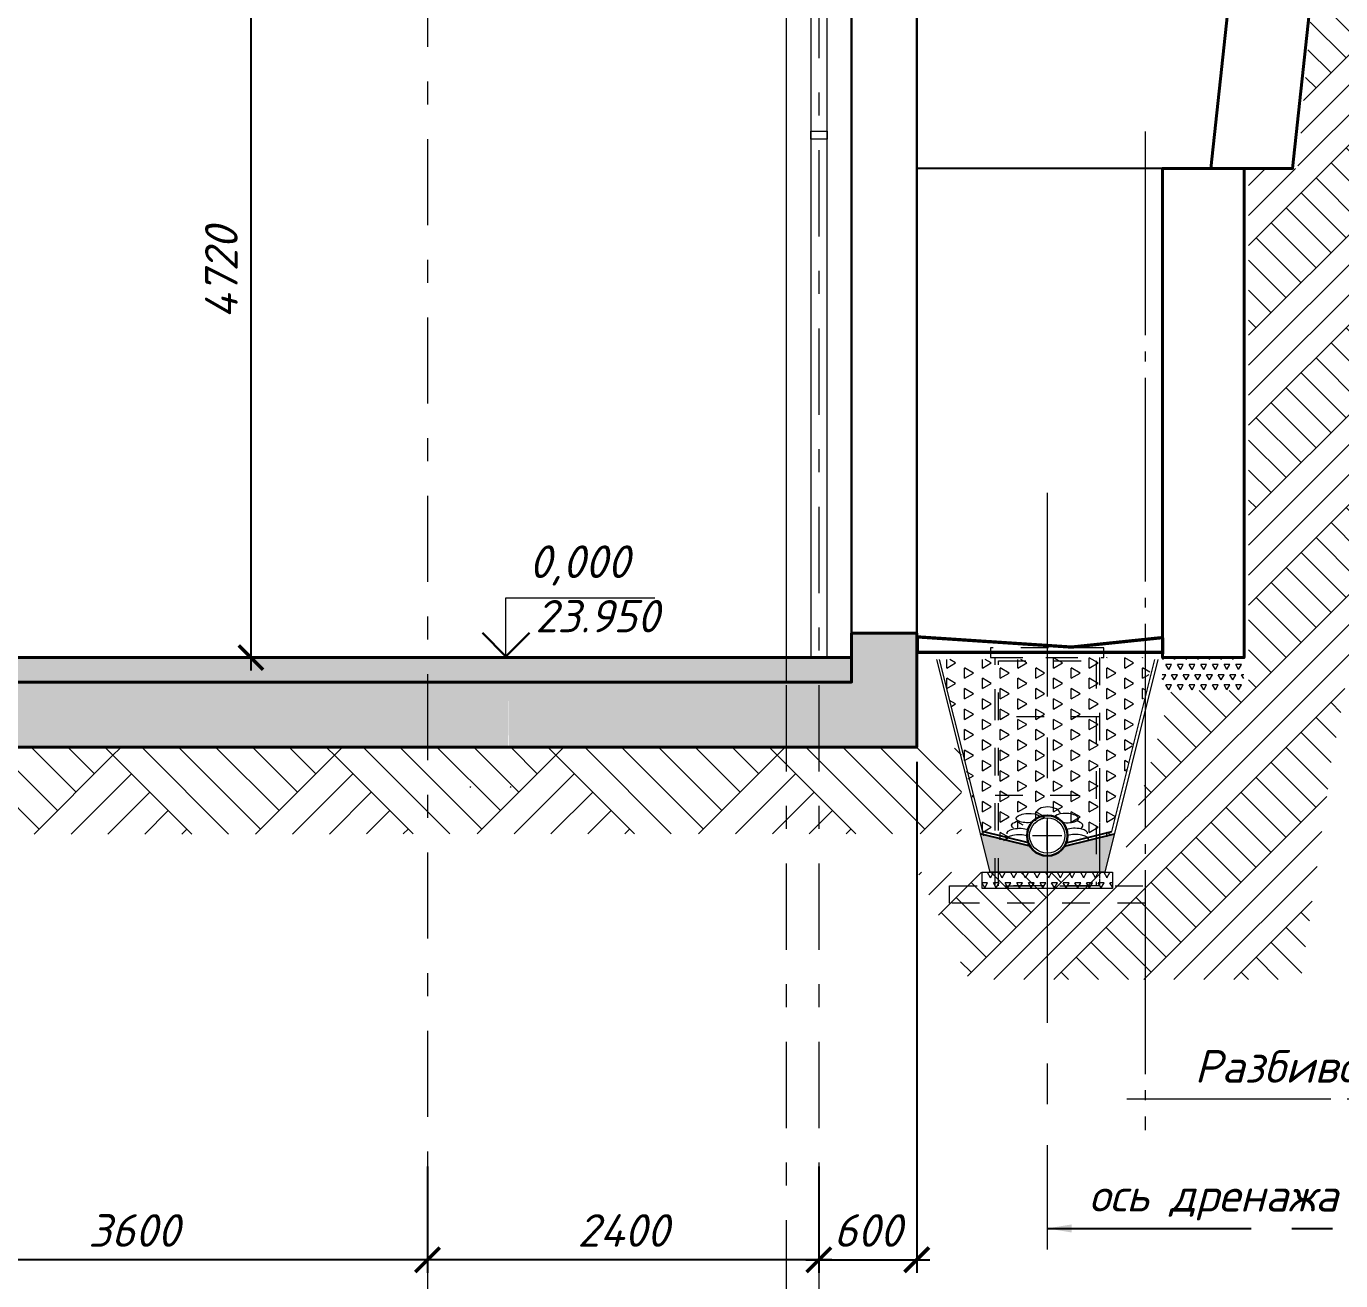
# Model space of a CAD drawing. Header units: millimetres. Extents: x -6419137 to 687965, y -598396 to 179722.
# Drawn here: x 608038 to 616098, y 78258 to 85951 of the extents above; entities that cross this region are included whole.
import ezdxf

# ---------------------------------------------------------------- set-up
doc = ezdxf.new("R2010")
doc.units = ezdxf.units.MM
doc.header["$MEASUREMENT"] = 0
for name, pattern in [('CENTER', [2, 1.25, -0.25, 0.25, -0.25]), ('Dashed', [564.444447, 282.222223, -282.222223]), ('Double Dashed copy', [3020, 2500, -200, 120, -200]), ('Штрихштриховая', [10936.110735, 5291.666508, -2116.666555, 1411.111116, -2116.666555])]:
    doc.linetypes.add(name, pattern=pattern)
for name, color, linetype in [('jnhf', 7, 'Continuous'), ('крыша', 7, 'Continuous'), ('размеры', 7, 'Continuous'), ('чертеж', 7, 'Continuous')]:
    doc.layers.add(name, color=color, linetype=linetype)
doc.layers.add('Конструкции', color=7, linetype='Continuous', lineweight=5, true_color=0x0000e6)
for name, color, linetype, lineweight in [('оси_Ном._пера__96', 7, 'Continuous', 5), ('перекрытие_Ном._пера__96', 7, 'Continuous', 13), ('перекрытие_Ном._пера__99', 7, 'Continuous', 40), ('подп стены Инжзащита_Ном._пера__96', 7, 'Continuous', 13), ('подп стены Инжзащита_Ном._пера__97', 7, 'Continuous', 20), ('подп стены Инжзащита_Ном._пера__99', 7, 'Continuous', 40), ('стены02_Ном._пера__99', 7, 'Continuous', 40), ('чертеж_Ном._пера__91', 250, 'Continuous', 5), ('чертеж_Ном._пера__96', 7, 'Continuous', 13), ('чертеж_Ном._пера__98', 7, 'Continuous', 35), ('штриховка_Ном._пера__96', 7, 'Continuous', 13)]:
    doc.layers.add(name, color=color, linetype=linetype, lineweight=lineweight)
doc.styles.get("Standard").update_dxf_attribs({"font": 'isocpeui.ttf'})
doc.dimstyles.get("Standard").update_dxf_attribs({"dimtxt": 150, "dimasz": 100, "dimexe": 100, "dimexo": 100, "dimgap": 80, "dimtad": 1, "dimtoh": 1, "dimdec": 0, "dimzin": 0, "dimdsep": 46, "dimtxsty": 'Standard', "dimblk": 'ARCHTICK', "dimblk2": 'ARCHTICK', "dimcen": 0.09, "dimdle": 100, "dimadec": 0, "dimazin": 0, "dimtfac": 1, "dimtdec": 0, "dimtofl": 0, "dimtmove": 0, "dimatfit": 3, "dimfxl": 1, "dimtolj": 1, "dimtzin": 0, "dimarcsym": 0})
doc.dimstyles.new('STEP', dxfattribs={"dimtxt": 200, "dimasz": 150, "dimexe": 80, "dimexo": 80, "dimgap": 80, "dimtad": 1, "dimdec": 0, "dimzin": 0, "dimdsep": 46, "dimtxsty": 'Standard', "dimblk": 'ARCHTICK', "dimcen": 150, "dimdle": 80, "dimadec": 0, "dimazin": 0, "dimtfac": 1, "dimtdec": 0, "dimtofl": 0, "dimtmove": 1, "dimatfit": 3, "dimfxl": 1, "dimtolj": 1, "dimtzin": 0, "dimarcsym": 0})
pattern_1 = [(90, (655375.12, 192920.41), (109.14395, 63.014304), [63.014304, -63.014304]), (30, (655375.12, 192920.41), (-109.143964, 63.014282), [63.014304, -63.014304]), (150, (655429.69, 192951.92), (-1.3e-05, 126.028586), [63.014304, -63.014304])]

# ---------------------------------------------------------------- blocks, each defined once
blk = doc.blocks.new('A$C5AFB0D83')
at = {"layer": 'чертеж', "color": 1, "linetype": 'Dashed', "lineweight": 20, "ltscale": 0.6}
for points in [[(-456.2, 1035.9), (237.6, 1035.9), (237.6, 1096.2), (-456.2, 1096.2)], [(-428.7, 1035.9), (211.3, 1035.9), (211.3, -364), (-428.7, -364)], [(211.3, 672.8), (-428.7, 672.8), (-428.7, 1035.9), (211.3, 1035.9)], [(-408.7, 1015.9), (191.3, 1015.9), (191.3, -364), (-408.7, -364)], [(211.3, -364), (-428.7, -364), (-428.7, 193.1), (211.3, 193.1)], [(-708.7, -364), (491.3, -364), (491.3, -469.9), (-708.7, -469.9)]]:
    blk.add_lwpolyline(points, close=True, dxfattribs=at)
blk = doc.blocks.new('A$C75B94F84')
at = {"layer": 'штриховка_Ном._пера__96', "linetype": 'Continuous'}
h = blk.add_hatch(dxfattribs=at)
h.set_pattern_fill('TRIANG_0002', color=256, scale=0.88209, style=0, pattern_type=2)
h.set_pattern_definition(pattern_1)
h.paths.add_polyline_path([(-694.2, 381.9), (-34.1, 381.9), (-34.1, -599.7), (-85.1, -602.4), (-162.5, -625.7), (-204.9, -644.8), (-256.3, -696.8), (-268.2, -732.5), (-268.5, -733), (-268.8, -733.5), (-269.2, -734), (-269.5, -734.5), (-269.8, -735), (-269.9, -735), (-435.8, -700.4)])
h = blk.add_hatch(dxfattribs=at)
h.set_pattern_fill('TRIANG_0002', color=256, scale=0.88209, style=0, pattern_type=2)
h.set_pattern_definition(pattern_1)
h.paths.add_polyline_path([(615.9, 393.2), (355.7, -700.4), (186.5, -734.6), (128, -658.9), (127.6, -658.3), (127.2, -657.8), (126.7, -657.3), (126.2, -656.7), (125.7, -656.2), (125.1, -655.7), (124.6, -655.2), (124, -654.7), (123.3, -654.2), (122.7, -653.7), (122, -653.2), (121.4, -652.7), (120.6, -652.2), (119.9, -651.7), (119.2, -651.2), (118.4, -650.7), (117.6, -650.3), (116.8, -649.8), (115.9, -649.3), (115, -648.9), (114.2, -648.4), (113.3, -648), (112.3, -647.5), (111.4, -647.1), (110.4, -646.7), (109.4, -646.3), (108.4, -645.8), (107.4, -645.4), (106.4, -645), (105.3, -644.6), (104.3, -644.3), (103.2, -643.9), (48.9, -611.2), (-3.5, -598.1), (-34.1, -599.7), (-44.2, 393.2)])
h = blk.add_hatch(color=9, dxfattribs=at)
edge = h.paths.add_edge_path()
edge.add_line((-387, -922.6), (-34.1, -922.6))
edge.add_line((-34.1, -922.6), (-34.1, -822.6))
edge.add_arc((-34.1, -698.4), 124.2, 211.11858, 270, ccw=False)
edge.add_line((-140.4, -762.6), (-445.7, -687.5))
edge.add_line((-445.7, -687.5), (-387, -922.6))
h = blk.add_hatch(color=9, dxfattribs=at)
edge = h.paths.add_edge_path()
edge.add_line((318.7, -922.6), (-34.1, -922.6))
edge.add_line((-34.1, -922.6), (-34.1, -822.6))
edge.add_arc((-34.1, -698.4), 124.2, 270, 328.88142)
edge.add_line((72.2, -762.6), (377.5, -687.5))
edge.add_line((377.5, -687.5), (318.7, -922.6))
h = blk.add_hatch(dxfattribs=at)
h.set_pattern_fill('TRIANG_0002', color=256, style=0, pattern_type=2)
h.set_pattern_definition([(120, (741787.89, 217021.63), (35.718737, 61.8666824), [35.71875, -35.71875]), (60, (741787.89, 217021.63), (71.437487, 7.4e-06), [35.71875, -35.71875]), (180, (741805.747, 217052.566), (-35.71875, 61.866675), [35.71875, -35.71875])])
h.paths.add_polyline_path([(365.9, -922.6), (365.9, -1022.6), (-434.1, -1022.6), (-434.1, -922.6)])
for points in [[(-139.6, -764), (-445.7, -687.5)], [(-150.1, -742.8), (-430.9, -672.6)], [(71.3, -764), (377.5, -687.5)], [(81.9, -742.8), (362.6, -672.6)]]:
    blk.add_lwpolyline(points)
at = {"layer": 'подп стены Инжзащита_Ном._пера__97', "linetype": 'Continuous'}
for p, q in [((-713, 381.3), (-387, -922.6)), ((-423.9, -700.4), (-694.2, 381.3)), ((644.7, 381.3), (318.7, -922.6)), ((362.6, -672.6), (625.9, 381.3)), ((318.7, -922.6), (-387, -922.6))]:
    blk.add_line(p, q, dxfattribs=at)
at = {"layer": 'подп стены Инжзащита_Ном._пера__97', "linetype": 'Continuous', "flags": 128}
blk.add_lwpolyline([(-434.1, -922.6), (365.9, -922.6), (365.9, -1022.6), (-434.1, -1022.6)], close=True, dxfattribs=at)
at = {"layer": 'подп стены Инжзащита_Ном._пера__97', "linetype": 'Continuous', "extrusion": (0, 0, -1)}
blk.add_ellipse((-151.7, -590.8), major_axis=(-73, -3.3), ratio=0.38892, start_param=4.394692, end_param=9.38902, dxfattribs=at)
at = {"layer": 'чертеж_Ном._пера__96', "color": 1}
for p, q in [((-34.1, -788.4), (-34.1, -608.4)), ((-124.1, -698.4), (55.9, -698.4))]:
    blk.add_line(p, q, dxfattribs=at)
at = {"layer": 'чертеж_Ном._пера__96', "color": 1, "linetype": 'Continuous', "lineweight": 30}
blk.add_circle((-34.1, -698.4), 124.2, dxfattribs=at)
at = {"layer": 'чертеж_Ном._пера__96', "linetype": 'Continuous'}
blk.add_circle((-34.1, -698.4), 108.4, dxfattribs=at)
at = {"layer": 'штриховка_Ном._пера__96', "linetype": 'Continuous'}
for centre, major_axis, ratio, start_param, end_param in [((-28.7, -566.5), (75.5, -3.4), 0.579291, 0.158292, 3.105835), ((83.4, -590.8), (73, -3.3), 0.38892, 4.394692, 9.38902), ((112, -633.4), (73, -3.3), 0.38892, 5.740655, 7.417164), ((137.4, -682.2), (76, -2.1), 0.373128, 6.136251, 8.640536), ((143.3, -720), (76, -2.1), 0.373128, 6.136251, 8.640536)]:
    blk.add_ellipse(centre, major_axis=major_axis, ratio=ratio, start_param=start_param, end_param=end_param, dxfattribs=at)
at = {"layer": 'штриховка_Ном._пера__96', "linetype": 'Continuous', "extrusion": (0, 0, -1)}
for centre, major_axis, ratio, start_param, end_param in [((-180.2, -633.4), (-73, -3.3), 0.38892, 5.740655, 7.417164), ((-211.5, -720), (-76, -2.1), 0.373128, 6.136251, 8.640536), ((-205.7, -682.2), (-76, -2.1), 0.373128, 6.136251, 8.640536)]:
    blk.add_ellipse(centre, major_axis=major_axis, ratio=ratio, start_param=start_param, end_param=end_param, dxfattribs=at)
at = {"layer": 'чертеж_Ном._пера__96'}
blk.add_blockref('A$C5AFB0D83', (74.5, -642.8), dxfattribs=at)
blk = doc.blocks.new('_ArchTick')
at = {"color": 0, "linetype": 'ByBlock', "const_width": 0.15}
blk.add_lwpolyline([(-0.5, -0.5), (0.5, 0.5)], dxfattribs=at)
blk = doc.blocks.new('*D809')
at = {"layer": 'Defpoints', "color": 0, "transparency": 16777216}
for p in [(609560, 86799.5), (608661.2, 82079.2), (609415.4, 82079.2)]:
    blk.add_point(p, dxfattribs=at)
at = {"layer": 'размеры', "color": 0, "lineweight": -2, "transparency": 16777216}
for p, q in [((609415.4, 86879.5), (609415.4, 81999.2)), ((609480, 86799.5), (609335.4, 86799.5)), ((608741.2, 82079.2), (609495.4, 82079.2))]:
    blk.add_line(p, q, dxfattribs=at)
at = {"layer": 'размеры', "color": 0, "lineweight": -2, "transparency": 16777216, "xscale": 150, "yscale": 150, "zscale": 150}
for p, rotation in [((609415.4, 86799.5), 90), ((609415.4, 82079.2), 270)]:
    blk.add_blockref('_ArchTick', p, dxfattribs=dict(at, rotation=rotation))
at = {"layer": 'размеры', "color": 0, "transparency": 16777216, "insert": (609234.1, 84439.4), "char_height": 200, "attachment_point": 5, "rotation": 90}
blk.add_mtext('\\A1;4720', dxfattribs=at)
blk = doc.blocks.new('A$C195238EB')
at = {"layer": 'штриховка_Ном._пера__96', "linetype": 'Continuous'}
h = blk.add_hatch(dxfattribs=at)
h.set_pattern_fill('ANSI33', color=256, scale=500, style=0)
h.set_pattern_definition([(45, (0, 8.35), (-88.3883, 88.3883), []), (45, (88.39, 8.35), (-88.3883, 88.3883), [62.5, -31.25])])
h.paths.add_polyline_path([(-6307.7, 252.2), (-6707.7, 252.2), (-6707.7, 102.2), (-6307.7, 102.2)])
h.paths.add_polyline_path([(-10713.7, 260.6), (-11107.7, 260.6), (-11107.7, 102.2), (-10713.7, 102.2)])
h.paths.add_polyline_path([(-107.7, 102.2), (-307.7, 102.2)], flags=16)
h.paths.add_polyline_path([(592.3, 102.2), (392.3, 102.2), (592.3, 102.2)])
h.paths.add_polyline_path([(592.3, -297.8), (392.8, -297.8), (392.3, 102.2), (-107.7, 102.2), (-111.6, -297.8), (-307.7, -297.8)])
h.paths.add_polyline_path([(2392.3, 402.2), (1993.3, 402.2), (1993.3, 102.2), (2392.3, 102.2)])
h.paths.add_polyline_path([(392.3, 102.2), (392.3, -297.8), (2392.3, -297.8), (2392.3, 102.2)])
h.paths.add_polyline_path([(-6707.7, 102.2), (-6707.7, -297.8), (-107.7, -297.8), (-107.7, 102.2)])
h.paths.add_polyline_path([(-10707.7, -297.8), (-10707.7, 110.6), (-13407.7, 110.6), (-13407.7, -297.8)])
h = blk.add_hatch(dxfattribs=at)
h.set_pattern_fill('AR-CONC', color=256, scale=8, style=0)
h.set_pattern_definition([(50, (-126905.04, 535.855), (57.380815, -5.02017), [6, -66]), (355, (-126905.04, 535.855), (-11.100107, 60.17537), [4.8, -52.8]), (100.451444, (-126900.26, 535.436), (46.280708, 55.1552), [5.099215, -56.09137]), (46.1842, (-126905.04, 551.855), (85.379306, -13.241542), [9, -99]), (96.635635, (-126897.925, 550.75), (74.772956, 77.92949), [7.64883, -84.1371]), (351.184164, (-126905.04, 551.855), (74.772956, 77.92949), [7.2, -79.2]), (21, (-126897.04, 547.855), (47.752564, -32.209511), [6, -66]), (326, (-126897.04, 547.855), (19.465227, 58.012004), [4.8, -52.8]), (71.451445, (-126893.06, 545.17), (67.21779, 25.802492), [5.099215, -56.09137]), (37.5, (-126905.04, 535.855), (0.9727884, 26.6315083), [0, -52.16, 0, -53.6, 0, -53]), (7.5, (-126905.04, 535.855), (21.045563, 31.552937), [0, -30.56, 0, -50.96, 0, -20.2]), (327.5, (-126922.88, 535.855), (42.705795, -1.8043897), [0, -20, 0, -62.4, 0, -82.8]), (317.5, (-126930.88, 535.855), (46.654894, 8.008399), [0, -26, 0, -41.44, 0, -58.8])])
h.paths.add_polyline_path([(592.3, 252.2), (592.3, 102.2), (1993.3, 102.2), (1993.3, 252.2)])
h.paths.add_polyline_path([(-2107.6, 252.2), (-2107.6, 102.2), (592.3, 102.2), (592.3, 252.2)])
h.paths.add_polyline_path([(-6307.7, 252.2), (-6307.7, 102.2), (-2107.6, 102.2), (-2107.6, 252.2)])
h.paths.add_polyline_path([(-11107.7, 102.2), (-11107.7, 252.2), (-13407.7, 252.2), (-13407.7, 102.2)])
at = {"layer": 'перекрытие_Ном._пера__99', "linetype": 'Continuous'}
for p, q in [((-6307.7, 252.2), (-2107.6, 252.2)), ((-2107.6, 252.2), (392.3, 252.2)), ((392.3, 252.2), (1993.3, 252.2))]:
    blk.add_line(p, q, dxfattribs=at)
for points in [[(-10707.7, 252.2), (-11107.7, 252.2), (-11107.7, -2347.8), (-9507.7, -2347.8), (-9507.7, -1947.8), (-6307.7, -1947.8), (-6307.7, -297.8), (2392.3, -297.8), (2392.3, 402.2), (1993.3, 402.2), (1993.3, 102.2), (592.3, 102.2)], [(592.3, 102.2), (-6307.7, 102.2)]]:
    blk.add_lwpolyline(points, dxfattribs=at)
blk = doc.blocks.new('Отметка высоты (ГОСТ)[26]_3', base_point=(115341, -142))
at = {"layer": 'чертеж_Ном._пера__91', "linetype": 'Continuous'}
for p, q in [((115341, -142), (115341, 308)), ((115341, 308), (116483, 308)), ((114709, -142), (115541, -142))]:
    blk.add_line(p, q, dxfattribs=at)
at = {"layer": 'чертеж_Ном._пера__98', "linetype": 'Continuous', "lineweight": 30}
for q in [(115161, 38), (115521, 38)]:
    blk.add_line((115341, -142), q, dxfattribs=at)
blk = doc.blocks.new('*D802')
at = {"layer": 'Defpoints', "color": 0, "transparency": 16777216}
for p in [(613498.1, 81520.8), (612898.1, 78666.5), (613498.1, 78386)]:
    blk.add_point(p, dxfattribs=at)
at = {"layer": 'размеры', "color": 0, "lineweight": -2, "transparency": 16777216}
for p, q in [((613498.1, 81440.8), (613498.1, 78306)), ((612898.1, 78586.5), (612898.1, 78306)), ((612818.1, 78386), (613578.1, 78386))]:
    blk.add_line(p, q, dxfattribs=at)
at = {"layer": 'размеры', "color": 0, "lineweight": -2, "transparency": 16777216, "xscale": 150, "yscale": 150, "zscale": 150, "rotation": 180}
blk.add_blockref('_ArchTick', (612898.1, 78386), dxfattribs=at)
at = {"layer": 'размеры', "color": 0, "lineweight": -2, "transparency": 16777216, "xscale": 150, "yscale": 150, "zscale": 150}
blk.add_blockref('_ArchTick', (613498.1, 78386), dxfattribs=at)
at = {"layer": 'размеры', "color": 0, "transparency": 16777216, "insert": (613198.1, 78566), "char_height": 200, "attachment_point": 5}
blk.add_mtext('\\A1;600', dxfattribs=at)
blk = doc.blocks.new('*D804')
at = {"layer": 'Defpoints', "color": 0, "transparency": 16777216}
for p in [(610498.1, 79039.1), (612898.1, 79039.1), (610498.1, 78386)]:
    blk.add_point(p, dxfattribs=at)
at = {"layer": 'размеры', "color": 0, "lineweight": -2, "transparency": 16777216}
for p, q in [((610498.1, 78959.1), (610498.1, 78306)), ((612898.1, 78959.1), (612898.1, 78306)), ((612978.1, 78386), (610418.1, 78386))]:
    blk.add_line(p, q, dxfattribs=at)
at = {"layer": 'размеры', "color": 0, "lineweight": -2, "transparency": 16777216, "xscale": 150, "yscale": 150, "zscale": 150, "rotation": 180}
blk.add_blockref('_ArchTick', (610498.1, 78386), dxfattribs=at)
at = {"layer": 'размеры', "color": 0, "lineweight": -2, "transparency": 16777216, "xscale": 150, "yscale": 150, "zscale": 150}
blk.add_blockref('_ArchTick', (612898.1, 78386), dxfattribs=at)
at = {"layer": 'размеры', "color": 0, "transparency": 16777216, "insert": (611698.1, 78566), "char_height": 200, "attachment_point": 5}
blk.add_mtext('\\A1;2400', dxfattribs=at)
blk = doc.blocks.new('*D805')
at = {"layer": 'Defpoints', "color": 0, "transparency": 16777216}
for p in [(606898.1, 78590), (610498.1, 78632.6), (606898.1, 78386)]:
    blk.add_point(p, dxfattribs=at)
at = {"layer": 'размеры', "color": 0, "lineweight": -2, "transparency": 16777216}
for p, q in [((606898.1, 78510), (606898.1, 78306)), ((610498.1, 78552.6), (610498.1, 78306)), ((610578.1, 78386), (606818.1, 78386))]:
    blk.add_line(p, q, dxfattribs=at)
at = {"layer": 'размеры', "color": 0, "lineweight": -2, "transparency": 16777216, "xscale": 150, "yscale": 150, "zscale": 150, "rotation": 180}
blk.add_blockref('_ArchTick', (606898.1, 78386), dxfattribs=at)
at = {"layer": 'размеры', "color": 0, "lineweight": -2, "transparency": 16777216, "xscale": 150, "yscale": 150, "zscale": 150}
blk.add_blockref('_ArchTick', (610498.1, 78386), dxfattribs=at)
at = {"layer": 'размеры', "color": 0, "transparency": 16777216, "insert": (608698.1, 78566), "char_height": 200, "attachment_point": 5}
blk.add_mtext('\\A1;3600', dxfattribs=at)

msp = doc.modelspace()

# ---------------------------------------------------------------- hatches: boundary and pattern name
at = {"layer": 'штриховка_Ном._пера__96', "linetype": 'Continuous'}
h = msp.add_hatch(dxfattribs=at)
h.set_pattern_fill('ГРУНТ_0003', color=256, style=0, pattern_type=2)
h.set_pattern_definition([(45, (541304.16, 82079.2), (-275.7716, 275.7716), []), (45, (541212.2, 82171.1), (-551.543, 551.543), []), (45, (541120.3, 82263), (-551.543, 551.543), []), (135, (541028.39, 82354.96), (91.92388, 91.92388), [390, -390])])
h.paths.add_polyline_path([(623197.3, 87969.5), (617846.5, 87982.4), (617841.3, 88225.2), (616446.3, 88320.7), (616263.1, 86579.2), (615963.1, 86579.2), (615834.4, 85079.2), (615532.6, 85079.2), (615532.6, 81877.1), (615060.4, 81877.9), (615060.2, 81877.2), (614739.1, 80763.4), (613504.5, 80763.4), (613819.9, 80104.5), (615854.7, 80104.5), (616034.7, 81379.2), (616028.2, 81379.2), (616115, 81822.8), (616116.3, 81841.5), (616148.6, 82042.5), (616343.5, 84379.2), (616403.7, 84379.2), (616745.5, 87105.3), (616989.7, 87105.3), (617117.8, 87377.9), (623197.3, 87445.3)])
h = msp.add_hatch(dxfattribs=at)
h.set_pattern_fill('TRIANG_0003', color=256, style=0, pattern_type=2)
h.set_pattern_definition([(120, (1357421.88, 300023.44), (35.718737, 61.8666824), [35.71875, -35.71875]), (60, (1357421.88, 300023.44), (71.437487, 7.4e-06), [35.71875, -35.71875]), (180, (1357439.74, 300054.375), (-35.71875, 61.866675), [35.71875, -35.71875])])
h.paths.add_polyline_path([(615503.3, 82079.2), (615503.3, 81879.2), (615003.3, 81879.2), (615003.3, 82079.2)])
h = msp.add_hatch(dxfattribs=at)
h.set_pattern_fill('AR-PARQ1', color=256, scale=80, angle=45, style=0)
h.set_pattern_definition([(135, (613320.3, 76727.3), (-1357.645, 1e-13), [960, -960]), (135, (613433.5, 76840.5), (-1357.645, 1e-13), [960, -960]), (135, (613546.6, 76953.6), (-1357.645, 1e-13), [960, -960]), (135, (613659.8, 77066.7), (-1357.645, 1e-13), [960, -960]), (135, (613772.9, 77179.9), (-1357.645, 1e-13), [960, -960]), (135, (613886, 77293), (-1357.645, 1e-13), [960, -960]), (135, (613999.2, 77406.2), (-1357.645, 1e-13), [960, -960]), (45, (612641.5, 77406.2), (1357.645, -1e-13), [960, -960]), (45, (612528.4, 77519.3), (1357.645, -1e-13), [960, -960]), (45, (612415.2, 77632.4), (1357.645, -1e-13), [960, -960]), (45, (612302.1, 77745.6), (1357.645, -1e-13), [960, -960]), (45, (612189, 77858.7), (1357.645, -1e-13), [960, -960]), (45, (612075.8, 77971.8), (1357.645, -1e-13), [960, -960]), (45, (611962.7, 78085), (1357.645, -1e-13), [960, -960])])
h.paths.add_polyline_path([(605210.5, 81520.8), (604798.1, 81520.8), (604798.1, 79879.2), (604498.1, 79879.2), (604498.1, 79043.9), (605210.5, 79043.9)])
h.paths.add_polyline_path([(604498.1, 79879.2), (601598.1, 79879.2), (601598.1, 79479.2), (599998.1, 79479.2), (599998.1, 81520.8), (599499.7, 81520.8), (599499.7, 79043.9), (604498.1, 79043.9)])
h.paths.add_polyline_path([(613772, 80998.6), (613772, 81523.7), (605210.5, 81520.8), (605210.5, 80995.7)])
h.paths.add_polyline_path([(599499.7, 80994.7), (599499.7, 81520.8), (597698.1, 81520.8), (597699, 81879.2), (585772.1, 81719.5), (585769.4, 81062.3), (597056.3, 81223.9), (597056.3, 80994.1)])

# ---------------------------------------------------------------- linework, layer by layer
at = {"color": 0}
for p, q in [((615005.5, 85079.2), (615305.5, 85079.2)), ((615505.5, 82079.2), (615005.5, 82079.2))]:
    msp.add_line(p, q, dxfattribs=at)
at = {"layer": 'jnhf'}
for p, q in [((615005.5, 85079.2), (615005.5, 82079.2)), ((615505.5, 82079.2), (615505.5, 85079.2))]:
    msp.add_line(p, q, dxfattribs=at)
at = {"layer": 'Конструкции', "color": 5}
msp.add_lwpolyline([(613098.1, 86799.5), (612698.1, 86799.5), (612698.1, 81929.2), (613098.1, 81929.2)], close=True, dxfattribs=at)
at = {"layer": 'Конструкции', "color": 74, "true_color": 0x57ad00}
for points in [[(612848.1, 82079.2), (612948.1, 82079.2), (612948.1, 86799.5), (612848.1, 86799.5)], [(612848.1, 85308.1), (612948.1, 85308.1), (612948.1, 85257.9), (612848.1, 85257.9)]]:
    msp.add_lwpolyline(points, close=True, dxfattribs=at)
at = {"layer": 'крыша', "color": 9}
msp.add_lwpolyline([(615006, 85079.2), (613498.1, 85079.2)], dxfattribs=at)
at = {"layer": 'оси_Ном._пера__96', "color": 172, "linetype": 'Штрихштриховая', "ltscale": 0.1}
for p, q in [((610498.1, 94008.1), (610498.1, 77114.5)), ((612698.1, 93939.8), (612698.1, 77114.5)), ((612898.1, 93939.8), (612898.1, 77114.5))]:
    msp.add_line(p, q, dxfattribs=at)
at = {"layer": 'подп стены Инжзащита_Ном._пера__96', "color": 102, "linetype": 'Double Dashed copy', "ltscale": 0.5}
for points in [[(614898.1, 85305.4), (614898.1, 79181.9)], [(614787, 79374), (619225.1, 79374)]]:
    msp.add_lwpolyline(points, dxfattribs=at)
at = {"layer": 'подп стены Инжзащита_Ном._пера__97', "color": 1, "linetype": 'Continuous'}
for p, q in [((610764.8, 81282.1), (610757, 81286.5)), ((611012.2, 81282.1), (611004.5, 81286.5))]:
    msp.add_line(p, q, dxfattribs=at)
at = {"layer": 'подп стены Инжзащита_Ном._пера__99', "linetype": 'Continuous', "flags": 128}
for points in [[(615963.1, 86579.2), (615463.1, 86579.2), (615302.6, 85079.2), (615802.6, 85079.2), (615963.1, 86579.2)], [(615505.5, 85079.2), (615005.5, 85079.2), (615005.5, 82079.2), (615505.5, 82079.2), (615505.5, 85079.2)]]:
    msp.add_lwpolyline(points, dxfattribs=at)
at = {"layer": 'стены02_Ном._пера__99', "lineweight": 30}
msp.add_lwpolyline([(613498.1, 82229.2), (613098.1, 82229.2), (613098.1, 86799.5), (613498.1, 86799.5)], close=True, dxfattribs=at)
at = {"layer": 'чертеж', "color": 44, "const_width": 20}
msp.add_lwpolyline([(615005.5, 82201.8), (614447.6, 82143.5), (613502.3, 82206.1), (613502.1, 82111.4), (615005.5, 82111.4), (615005.5, 82201.3)], dxfattribs=at)
at = {"layer": 'чертеж_Ном._пера__96', "color": 1, "linetype": 'CENTER', "ltscale": 1000}
msp.add_lwpolyline([(614298.1, 83089.7), (614298.1, 78449.5)], dxfattribs=at)

# ---------------------------------------------------------------- block references
at = {"layer": 'размеры'}
msp.add_blockref('A$C195238EB', (611105.8, 81827), dxfattribs=at)
at = {"layer": 'чертеж'}
msp.add_blockref('A$C75B94F84', (614332.9, 81686), dxfattribs=at)
at = {"layer": 'чертеж_Ном._пера__96', "linetype": 'Continuous', "xscale": 0.8, "yscale": 0.8, "zscale": 0.8}
msp.add_blockref('Отметка высоты (ГОСТ)[26]_3', (610979, 82086.2), dxfattribs=at)

# ---------------------------------------------------------------- texts
at = {"layer": 'перекрытие_Ном._пера__96', "color": 5, "insert": (611159.6, 82234.2), "char_height": 198, "attachment_point": 7}
msp.add_mtext('23.950', dxfattribs=at)
at = {"layer": 'подп стены Инжзащита_Ном._пера__96', "color": 102, "linetype": 'Double Dashed copy', "ltscale": 0.5, "insert": (615201.8, 79472.3), "char_height": 200, "attachment_point": 7}
msp.add_mtext('Разбивочная ось ПО', dxfattribs=at)
at = {"layer": 'подп стены Инжзащита_Ном._пера__99'}
msp.add_text('0,000', height=200, dxfattribs=at).set_placement((611120.7, 82567.3))
at = {"layer": 'чертеж_Ном._пера__96', "color": 1, "linetype": 'CENTER', "ltscale": 1000, "insert": (614553.8, 78627.7), "char_height": 200, "attachment_point": 7}
msp.add_mtext('ось дренажа', dxfattribs=at)

# ---------------------------------------------------------------- dimensions: what is measured, and where the dimension line sits
at = {"layer": 'размеры'}
dim = msp.add_linear_dim(base=(609415.4, 82079.2), p1=(609560, 86799.5), p2=(608661.2, 82079.2), angle=90, dimstyle='STEP', dxfattribs=at)
dim.commit()
dim.dimension.update_dxf_attribs({"geometry": '*D809', "text_midpoint": (609234.1, 84439.4)})
for base, p1, p2, picture, middle in [((613498.1, 78386), (612898.1, 78666.5), (613498.1, 81520.8), '*D802', (613198.1, 78566)), ((610498.1, 78386), (612898.1, 79039.1), (610498.1, 79039.1), '*D804', (611698.1, 78566)), ((606898.1, 78386), (610498.1, 78632.6), (606898.1, 78590), '*D805', (608698.1, 78566))]:
    dim = msp.add_linear_dim(base=base, p1=p1, p2=p2, dimstyle='STEP', dxfattribs=at)
    dim.commit()
    dim.dimension.update_dxf_attribs({"geometry": picture, "text_midpoint": middle})

# ---------------------------------------------------------------- leaders
at = {"layer": 'чертеж_Ном._пера__96', "color": 1, "linetype": 'CENTER', "ltscale": 1000}
msp.add_leader([(614298.1, 78578.4), (616348.2, 78578.4)], dimstyle='Standard', override={"dimscale": 1, "dimtxt": 250, "dimasz": 150, "dimexe": 80, "dimexo": 50, "dimgap": 80, "dimtad": 0, "dimdec": 0, "dimdle": 80, "dimtdec": 0, "dimtmove": 1}, dxfattribs=at)

doc.saveas('drawing.dxf')
